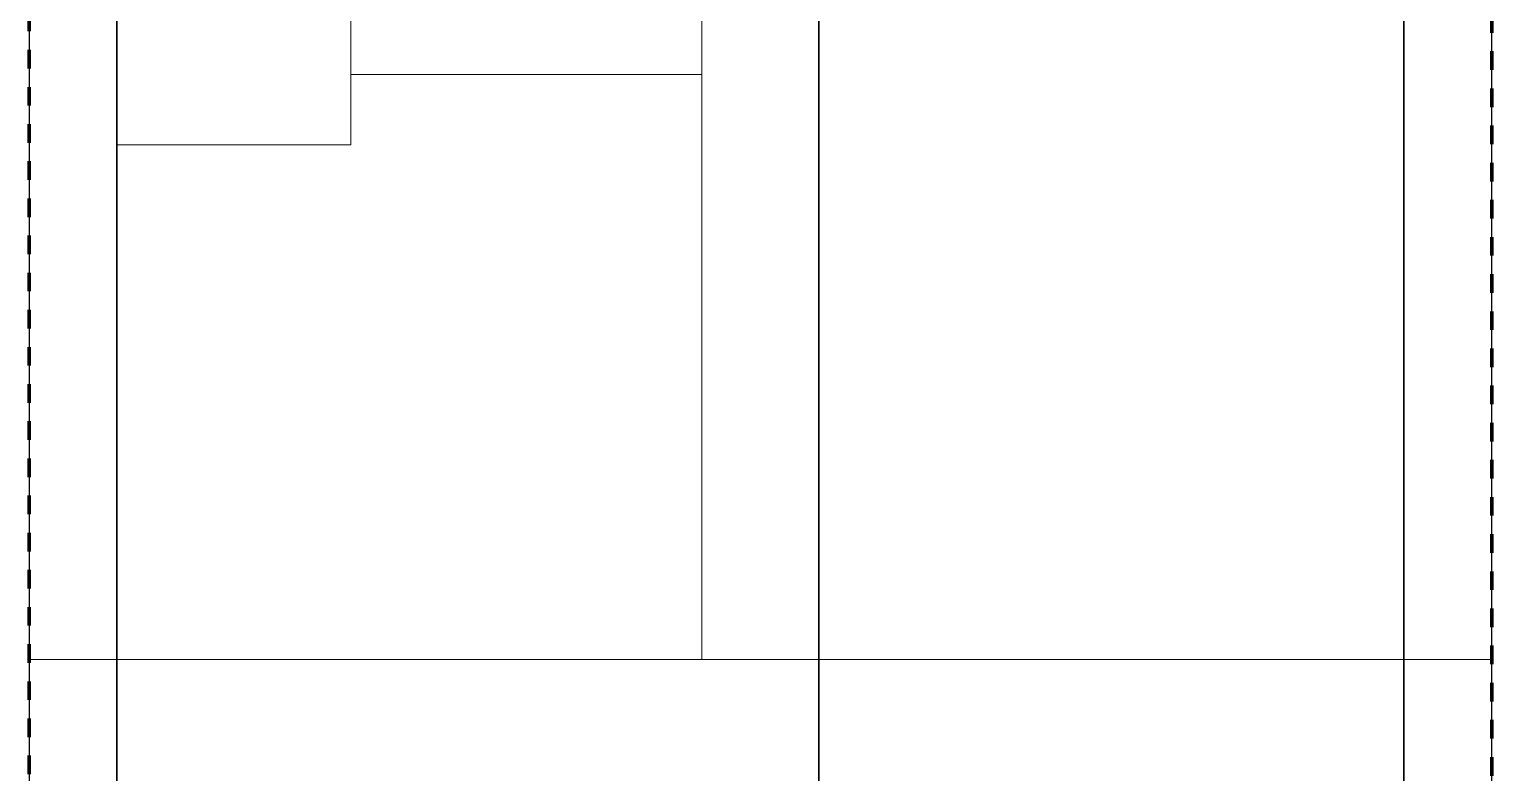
# Model space of a CAD drawing. Header units: millimetres. Extents: x -5300 to 98858, y -5196 to 93886.
# Drawn here: x 42335 to 42585, y 53230.6 to 53357.8 of the extents above; entities that cross this region are included whole.
import ezdxf

# ---------------------------------------------------------------- set-up
doc = ezdxf.new("R2010")
doc.units = ezdxf.units.MM
doc.linetypes.add('Штрих', pattern=[6.35, 3.175, -3.175])
doc.linetypes.add('Штрих_2_', pattern=[6.35, 3.175, -3.175])
for name, color, linetype, lineweight, true_color in [('_Разделитель помещений_', 4, 'Штрих', 70, 0x00ffff), ('Двери', 7, 'Continuous', 18, 0x7f7f7f), ('Обобщенные модели', 7, 'Continuous', 18, 0x7f7f7f), ('Стены', 7, 'Continuous', 18, 0x7f7f7f), ('Стены разрез', 7, 'Continuous', 50, 0x7f7f7f)]:
    doc.layers.add(name, color=color, linetype=linetype, lineweight=lineweight, true_color=true_color)

# ---------------------------------------------------------------- blocks, each defined once
blk = doc.blocks.new('СТВ_Перегородка_Кирпич 223021 - СТВ_Перегородка_Кирпич 2-248952-Подвал')
at = {"layer": 'Стены', "color": 254, "true_color": 0xd4d4d4}
blk.add_line((42470, 52500), (42470, 54250), dxfattribs=at)
blk = doc.blocks.new('СТВ_Перегородка_Кирпич 223021 - СТВ_Перегородка_Кирпич 223021-248949-Подвал')
at = {"layer": 'Стены', "color": 254, "true_color": 0xd4d4d4}
for p, q in [((42335, 53250), (42335, 53870)), ((42350, 53250), (42350, 53870)), ((42350, 53870), (42350, 53250)), ((42470, 53250), (42470, 53870)), ((42470, 53870), (42470, 53250)), ((42570, 53250), (42570, 53870)), ((42570, 53870), (42570, 53250)), ((42585, 53870), (42585, 53250)), ((42335, 53250), (42350, 53250)), ((42335, 53250), (42335, 53250)), ((42350, 53250), (42470, 53250)), ((42350, 53250), (42350, 53250)), ((42350, 53250), (42350, 53250)), ((42470, 53250), (42570, 53250)), ((42470, 53250), (42470, 53250)), ((42470, 53250), (42470, 53250)), ((42570, 53250), (42585, 53250)), ((42570, 53250), (42570, 53250)), ((42570, 53250), (42570, 53250)), ((42585, 53250), (42585, 53250))]:
    blk.add_line(p, q, dxfattribs=at)
at = {"layer": 'Стены разрез', "color": 254, "lineweight": 25, "true_color": 0xd4d4d4}
for p, q in [((42335, 54250), (42335, 52570)), ((42350, 52570), (42350, 54250)), ((42350, 54130), (42350, 52550)), ((42470, 52550), (42470, 54130)), ((42470, 54030), (42470, 52550)), ((42570, 52550), (42570, 54030)), ((42570, 54015), (42570, 52650)), ((42585, 52650), (42585, 54015))]:
    blk.add_line(p, q, dxfattribs=at)
blk.add_blockref('СТВ_Перегородка_Кирпич 223021 - СТВ_Перегородка_Кирпич 2-248952-Подвал', (0, 0))
blk = doc.blocks.new('Дн-12 223083 - Дн-12-249019-Подвал')
at = {"layer": 'Двери', "color": 254, "true_color": 0xd4d4d4}
for p, q in [((42350, 53250), (42350, 53870)), ((42350, 53870), (42350, 53250)), ((42450, 53250), (42450, 53870)), ((42450, 53870), (42450, 53250)), ((42350, 53782), (42350, 53338)), ((42350, 53338), (42350, 53782)), ((42350, 53338), (42350, 53782)), ((42350, 53782), (42350, 53338)), ((42350, 53338), (42350, 53782)), ((42350, 53782), (42350, 53338)), ((42390, 53782), (42390, 53338)), ((42390, 53338), (42390, 53782)), ((42390, 53782), (42390, 53338)), ((42390, 53782), (42390, 53338)), ((42390, 53338), (42390, 53782)), ((42390, 53338), (42390, 53782)), ((42390, 53770), (42390, 53350)), ((42390, 53350), (42390, 53770)), ((42450, 53770), (42450, 53350)), ((42450, 53350), (42450, 53770)), ((42390, 53350), (42390, 53350)), ((42390, 53350), (42450, 53350)), ((42450, 53350), (42390, 53350)), ((42390, 53338), (42390, 53350)), ((42390, 53350), (42390, 53350)), ((42390, 53350), (42390, 53338)), ((42450, 53350), (42390, 53350)), ((42390, 53350), (42390, 53338)), ((42390, 53338), (42390, 53350)), ((42390, 53350), (42450, 53350)), ((42390, 53338), (42390, 53350)), ((42390, 53350), (42450, 53350)), ((42390, 53350), (42390, 53338)), ((42450, 53350), (42390, 53350)), ((42450, 53350), (42450, 53350)), ((42450, 53250), (42450, 53350)), ((42450, 53350), (42450, 53350)), ((42450, 53350), (42450, 53250)), ((42450, 53250), (42450, 53350)), ((42450, 53350), (42450, 53250)), ((42450, 53350), (42450, 53250)), ((42450, 53250), (42450, 53350)), ((42390, 53338), (42350, 53338)), ((42350, 53338), (42350, 53250)), ((42350, 53250), (42350, 53338)), ((42350, 53338), (42390, 53338)), ((42350, 53338), (42390, 53338)), ((42390, 53338), (42350, 53338)), ((42350, 53338), (42350, 53338)), ((42350, 53338), (42350, 53338)), ((42350, 53338), (42350, 53250)), ((42350, 53250), (42350, 53338)), ((42350, 53338), (42350, 53338)), ((42350, 53338), (42350, 53250)), ((42350, 53338), (42350, 53338)), ((42350, 53338), (42390, 53338)), ((42390, 53338), (42350, 53338)), ((42350, 53250), (42350, 53338)), ((42350, 53338), (42390, 53338)), ((42390, 53338), (42350, 53338)), ((42390, 53338), (42350, 53338)), ((42350, 53338), (42390, 53338)), ((42390, 53338), (42350, 53338)), ((42350, 53338), (42350, 53338)), ((42350, 53338), (42350, 53338)), ((42350, 53338), (42390, 53338)), ((42390, 53338), (42390, 53338)), ((42390, 53338), (42390, 53338)), ((42390, 53338), (42390, 53338)), ((42390, 53338), (42390, 53338)), ((42390, 53338), (42390, 53338)), ((42390, 53338), (42390, 53338)), ((42350, 53250), (42450, 53250)), ((42450, 53250), (42350, 53250)), ((42350, 53250), (42350, 53250)), ((42350, 53250), (42450, 53250)), ((42450, 53250), (42350, 53250)), ((42350, 53250), (42350, 53250)), ((42350, 53250), (42350, 53250)), ((42450, 53250), (42350, 53250)), ((42350, 53250), (42450, 53250)), ((42450, 53250), (42350, 53250)), ((42350, 53250), (42350, 53250)), ((42350, 53250), (42450, 53250)), ((42450, 53250), (42450, 53250)), ((42450, 53250), (42450, 53250)), ((42450, 53250), (42450, 53250)), ((42450, 53250), (42450, 53250))]:
    blk.add_line(p, q, dxfattribs=at)
blk = doc.blocks.new('Дн-12 223083 - Дн-12 223083-249023-Подвал')
blk.add_blockref('Дн-12 223083 - Дн-12-249019-Подвал', (0, 0))
blk = doc.blocks.new('ПОТ-4_4_1 244780 - ПОТ-4_4_1 244780-249982-Подвал')
at = {"layer": 'Обобщенные модели', "color": 254, "true_color": 0xd4d4d4}
for p, q in [((42570, 54030), (42570, 52650)), ((42570, 52650), (42570, 54030))]:
    blk.add_line(p, q, dxfattribs=at)

msp = doc.modelspace()

# ---------------------------------------------------------------- linework, layer by layer
at = {"layer": '_Разделитель помещений_', "color": 131, "linetype": 'Штрих_2_', "true_color": 0xaaffff}
for p, q in [((42335, 52570), (42335, 54265)), ((42585, 52665), (42585, 54015))]:
    msp.add_line(p, q, dxfattribs=at)

# ---------------------------------------------------------------- block references
at = {"layer": 'Двери', "color": 254, "true_color": 0xd4d4d4}
msp.add_blockref('Дн-12 223083 - Дн-12 223083-249023-Подвал', (0, 0), dxfattribs=at)
at = {"layer": 'Обобщенные модели', "color": 254, "true_color": 0xd4d4d4}
msp.add_blockref('ПОТ-4_4_1 244780 - ПОТ-4_4_1 244780-249982-Подвал', (0, 0), dxfattribs=at)
at = {"layer": 'Стены', "color": 254, "true_color": 0xd4d4d4}
msp.add_blockref('СТВ_Перегородка_Кирпич 223021 - СТВ_Перегородка_Кирпич 223021-248949-Подвал', (0, 0), dxfattribs=at)

doc.saveas('drawing.dxf')
